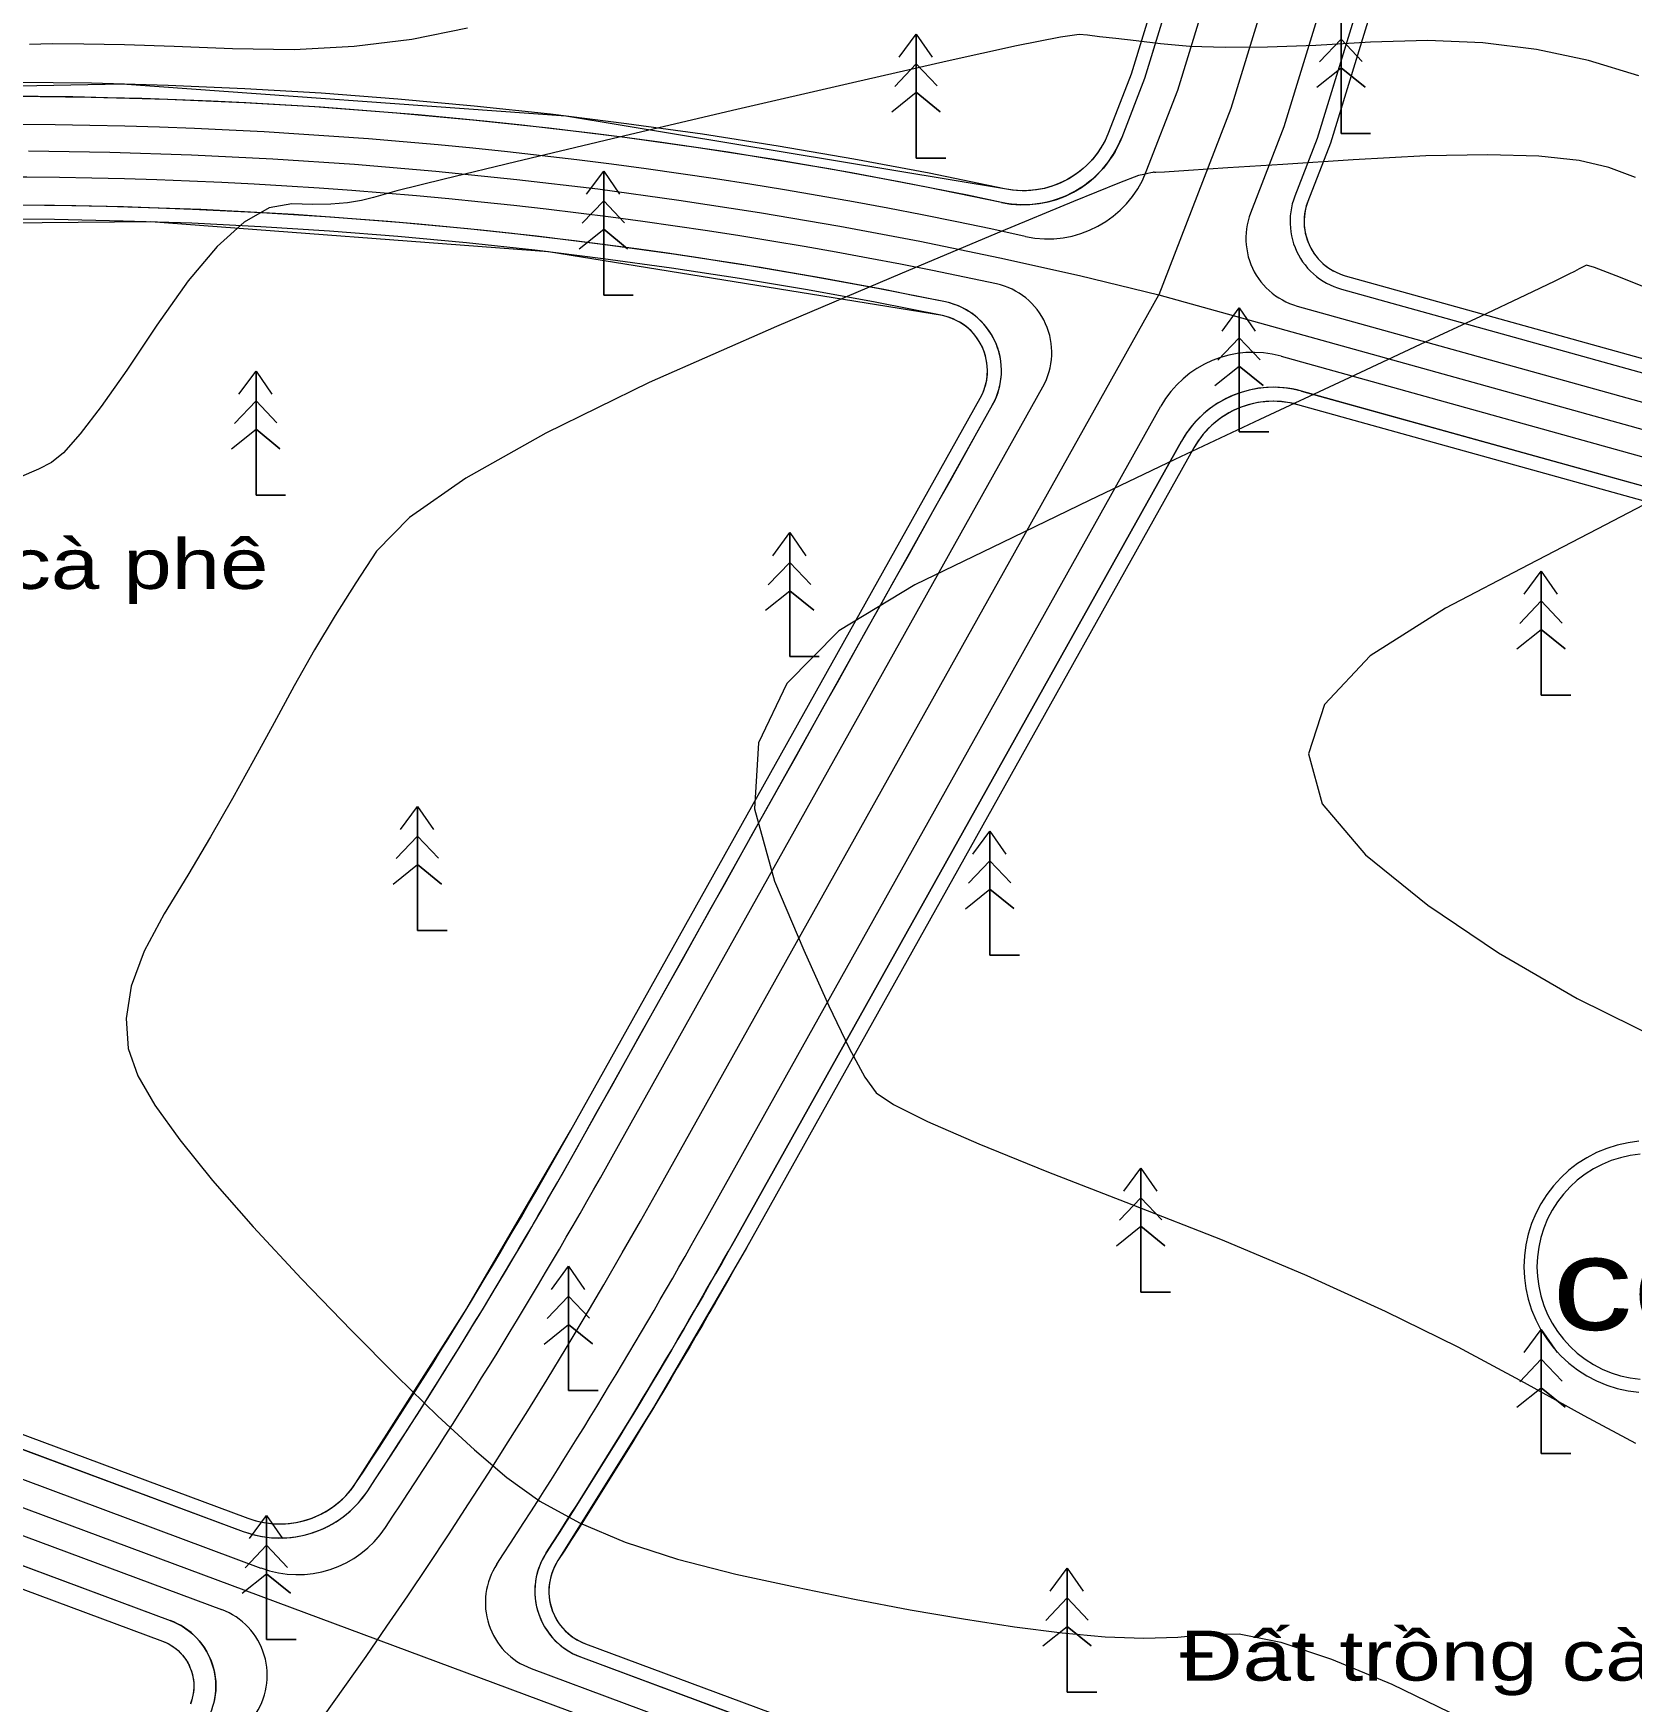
# Model space of a CAD drawing. Header units: metres. Extents: x 532950 to 537618, y 1849954 to 1853119.
# Drawn here: x 535211.3 to 535438.9, y 1851212.1 to 1851449.7 of the extents above; entities that cross this region are included whole.
import ezdxf

# ---------------------------------------------------------------- set-up
doc = ezdxf.new("R2010")
doc.units = ezdxf.units.M
doc.header["$LTSCALE"] = 3.1
for name, color, linetype, lineweight in [('11', 7, 'Continuous', 13), ('12', 7, 'Continuous', 13), ('4', 7, 'Continuous', 13), ('48', 7, 'Continuous', 13), ('52', 7, 'Continuous', 13), ('53', 7, 'Continuous', 13), ('55', 7, 'Continuous', 13), ('58', 7, 'Continuous', 13), ('9', 7, 'Continuous', 13)]:
    doc.layers.add(name, color=color, linetype=linetype, lineweight=lineweight)

msp = doc.modelspace()

# ---------------------------------------------------------------- linework, layer by layer
at = {"layer": '11'}
msp.add_line((535013.7, 1851312.71), (535471.72, 1851142.28), dxfattribs=at)
for points in [[(535443.67, 1851640.56), (535381.81, 1851438.99), (535371.55, 1851412.45)], [(535210.61, 1851432.95), (535222.22, 1851432.77), (535233.83, 1851432.4), (535245.43, 1851431.82), (535257.02, 1851431.05), (535268.6, 1851430.07), (535280.16, 1851428.9), (535291.69, 1851427.53), (535303.2, 1851425.96), (535314.69, 1851424.2), (535326.14, 1851422.24), (535337.55, 1851420.08), (535348.93, 1851417.73), (535360.26, 1851415.19), (535371.55, 1851412.45), (535648.5, 1851335.4)], [(535252.64, 1851209.95), (535255.68, 1851214.22), (535258.68, 1851218.51), (535261.66, 1851222.82), (535264.61, 1851227.15), (535267.53, 1851231.5), (535270.43, 1851235.86), (535273.29, 1851240.25), (535276.13, 1851244.65), (535278.94, 1851249.08), (535281.71, 1851253.52), (535284.46, 1851257.98), (535287.18, 1851262.45), (535289.87, 1851266.95), (535292.53, 1851271.46), (535295.17, 1851275.99), (535297.77, 1851280.54), (535300.34, 1851285.1), (535371.55, 1851412.45)]]:
    msp.add_lwpolyline(points, dxfattribs=at)
at = {"layer": '12'}
for points in [[(535439.42, 1851525.01), (535429.18, 1851534.3), (535426.59, 1851533.77), (535396, 1851434.08), (535392.78, 1851425.77), (535392.56, 1851425.11), (535392.39, 1851424.43), (535392.29, 1851423.73), (535392.25, 1851423.03), (535392.27, 1851422.33), (535392.35, 1851421.63), (535392.49, 1851420.94), (535392.69, 1851420.27), (535392.95, 1851419.62), (535393.26, 1851418.99), (535393.63, 1851418.39), (535394.05, 1851417.83)], [(535439.42, 1851525.01), (535429.18, 1851534.3), (535426.59, 1851533.77), (535396, 1851434.08), (535392.78, 1851425.77), (535392.63, 1851425.34), (535392.5, 1851424.9), (535392.4, 1851424.45), (535392.32, 1851424), (535392.27, 1851423.54), (535392.25, 1851423.08), (535392.25, 1851422.62), (535392.28, 1851422.16), (535392.33, 1851421.7)], [(535391.31, 1851521.06), (535367.63, 1851443.9), (535364.42, 1851435.59), (535363.95, 1851434.54), (535363.4, 1851433.53), (535362.77, 1851432.58), (535362.05, 1851431.69), (535361.25, 1851430.86), (535360.39, 1851430.11), (535359.46, 1851429.43), (535358.47, 1851428.84), (535357.44, 1851428.34), (535356.37, 1851427.94), (535355.27, 1851427.62), (535354.14, 1851427.41), (535353, 1851427.3), (535351.85, 1851427.29), (535350.71, 1851427.38), (535349.58, 1851427.57), (535287.11, 1851437.92)], [(535391.31, 1851521.06), (535367.63, 1851443.9), (535364.42, 1851435.59), (535364.17, 1851435.01), (535363.9, 1851434.43), (535363.6, 1851433.88), (535363.28, 1851433.33), (535362.93, 1851432.81), (535362.55, 1851432.3), (535362.15, 1851431.81), (535361.73, 1851431.34), (535361.28, 1851430.89), (535360.81, 1851430.46), (535360.32, 1851430.06), (535359.82, 1851429.68), (535359.29, 1851429.33)], [(535287.11, 1851437.92), (535223.95, 1851442.48), (535160.64, 1851441.22), (535097.71, 1851434.14), (535035.71, 1851421.31), (535024.39, 1851418.94), (535012.91, 1851417.57), (535001.36, 1851417.21), (534989.81, 1851417.86), (534978.37, 1851419.52), (534967.12, 1851422.17), (534956.14, 1851425.8), (534945.52, 1851430.37), (534944.9, 1851430.71), (534944.32, 1851431.09), (534943.77, 1851431.53), (534943.26, 1851432.01), (534942.79, 1851432.54), (534942.37, 1851433.1), (534942.01, 1851433.7), (534941.69, 1851434.33), (534941.44, 1851434.98), (534941.24, 1851435.65)], [(535359.29, 1851429.33), (535358.75, 1851429), (535358.19, 1851428.7), (535357.62, 1851428.42), (535357.04, 1851428.18), (535356.45, 1851427.96), (535355.84, 1851427.77), (535355.23, 1851427.62), (535354.61, 1851427.49), (535353.98, 1851427.39), (535353.35, 1851427.32), (535352.72, 1851427.29), (535352.09, 1851427.28), (535351.46, 1851427.31), (535350.83, 1851427.36), (535350.2, 1851427.45), (535349.58, 1851427.57), (535338.88, 1851429.76), (535328.15, 1851431.79), (535317.38, 1851433.64), (535306.59, 1851435.32), (535295.78, 1851436.83), (535284.94, 1851438.17), (535274.08, 1851439.34), (535263.2, 1851440.34), (535252.31, 1851441.16), (535241.41, 1851441.81), (535230.5, 1851442.28), (535219.58, 1851442.58), (535208.66, 1851442.71)], [(535392.33, 1851421.7), (535392.42, 1851421.25), (535392.52, 1851420.8), (535392.66, 1851420.36), (535392.81, 1851419.93), (535393, 1851419.51), (535393.2, 1851419.1), (535393.43, 1851418.7), (535393.68, 1851418.31), (535393.96, 1851417.94), (535394.25, 1851417.59), (535394.57, 1851417.25), (535394.9, 1851416.94), (535395.25, 1851416.64), (535395.62, 1851416.36), (535396, 1851416.11), (535396.4, 1851415.87), (535396.81, 1851415.66), (535397.23, 1851415.48), (535397.66, 1851415.32), (535398.1, 1851415.18)], [(535394.05, 1851417.83), (535394.52, 1851417.31), (535395.03, 1851416.82), (535395.58, 1851416.39), (535396.17, 1851416.01), (535396.79, 1851415.68), (535397.43, 1851415.4), (535398.1, 1851415.18)], [(535398.1, 1851415.18), (535635.57, 1851349.12)], [(535398.1, 1851415.18), (535635.57, 1851349.12)]]:
    msp.add_lwpolyline(points, dxfattribs=at)
at = {"layer": '4'}
for points in [[(535023.37, 1851297.5), (535229.69, 1851220.72), (535230.25, 1851220.48), (535230.78, 1851220.2), (535231.29, 1851219.87), (535231.76, 1851219.5), (535232.2, 1851219.09), (535232.61, 1851218.64), (535232.97, 1851218.15), (535233.29, 1851217.64), (535233.56, 1851217.1), (535233.78, 1851216.54), (535233.95, 1851215.96), (535234.07, 1851215.37), (535234.14, 1851214.77), (535234.16, 1851214.16), (535234.12, 1851213.56), (535234.03, 1851212.96), (535233.89, 1851212.38), (535233.69, 1851211.8)], [(535023.37, 1851297.5), (535229.69, 1851220.72), (535230.1, 1851220.55), (535230.49, 1851220.36), (535230.87, 1851220.15), (535231.24, 1851219.91), (535231.59, 1851219.65), (535231.92, 1851219.36), (535232.23, 1851219.06), (535232.53, 1851218.73), (535232.8, 1851218.39), (535233.05, 1851218.03), (535233.28, 1851217.66), (535233.48, 1851217.27), (535233.66, 1851216.87), (535233.81, 1851216.46), (535233.93, 1851216.04), (535234.03, 1851215.61), (535234.1, 1851215.18), (535234.14, 1851214.75), (535234.16, 1851214.31), (535234.15, 1851213.87), (535234.11, 1851213.44), (535234.04, 1851213), (535233.94, 1851212.58), (535233.82, 1851212.16), (535233.67, 1851211.75)]]:
    msp.add_lwpolyline(points, dxfattribs=at)
at = {"layer": '48'}
for points in [[(535033.93, 1851315.59), (535241.87, 1851238.21), (535242.98, 1851237.85), (535244.11, 1851237.6), (535245.27, 1851237.44), (535246.43, 1851237.39), (535247.59, 1851237.45), (535248.75, 1851237.61), (535249.88, 1851237.87), (535250.99, 1851238.23), (535252.06, 1851238.69), (535253.08, 1851239.24), (535254.05, 1851239.88), (535254.96, 1851240.61), (535255.8, 1851241.41), (535256.57, 1851242.29), (535257.25, 1851243.23), (535273.02, 1851268.09), (535287.85, 1851293.5), (535346.14, 1851397.75), (535346.45, 1851398.36), (535346.7, 1851398.99), (535346.9, 1851399.64), (535347.05, 1851400.31), (535347.13, 1851400.99), (535347.16, 1851401.67), (535347.13, 1851402.35), (535347.04, 1851403.03), (535346.89, 1851403.7), (535346.69, 1851404.35), (535346.44, 1851404.98), (535346.13, 1851405.59), (535345.76, 1851406.17), (535345.36, 1851406.71), (535344.9, 1851407.22), (535344.41, 1851407.69), (535343.87, 1851408.12), (535343.3, 1851408.5), (535342.71, 1851408.82), (535342.08, 1851409.1), (535341.44, 1851409.32), (535340.77, 1851409.49), (535284.68, 1851418.57), (535228.02, 1851422.86), (535171.2, 1851422.31)], [(535033.93, 1851315.59), (535241.87, 1851238.21), (535242.44, 1851238.01), (535243.02, 1851237.84), (535243.6, 1851237.7), (535244.19, 1851237.58), (535244.79, 1851237.49), (535245.39, 1851237.43), (535245.99, 1851237.4), (535246.59, 1851237.4), (535247.19, 1851237.42), (535247.79, 1851237.47), (535248.39, 1851237.55), (535248.98, 1851237.65), (535249.57, 1851237.79), (535250.15, 1851237.95), (535250.72, 1851238.13), (535251.29, 1851238.35), (535251.84, 1851238.58), (535252.38, 1851238.85), (535252.91, 1851239.14), (535253.42, 1851239.45), (535253.92, 1851239.79), (535254.4, 1851240.15), (535254.87, 1851240.53), (535255.32, 1851240.93), (535255.75, 1851241.35), (535256.15, 1851241.8), (535256.54, 1851242.26), (535256.91, 1851242.74), (535257.25, 1851243.23), (535258.37, 1851244.93), (535259.48, 1851246.62), (535260.59, 1851248.32), (535261.69, 1851250.03), (535262.79, 1851251.73), (535263.89, 1851253.44), (535264.98, 1851255.16), (535266.06, 1851256.87), (535267.14, 1851258.59), (535268.22, 1851260.31), (535269.29, 1851262.03), (535270.36, 1851263.76), (535271.43, 1851265.49), (535272.49, 1851267.22), (535273.54, 1851268.95), (535274.59, 1851270.69), (535275.64, 1851272.43), (535276.68, 1851274.17), (535277.72, 1851275.92), (535278.75, 1851277.66), (535279.78, 1851279.41), (535280.81, 1851281.16), (535281.83, 1851282.92), (535282.84, 1851284.68), (535283.85, 1851286.44), (535284.86, 1851288.2), (535285.86, 1851289.97), (535286.86, 1851291.73), (535287.85, 1851293.5), (535346.14, 1851397.75), (535346.38, 1851398.21), (535346.59, 1851398.68), (535346.76, 1851399.17), (535346.91, 1851399.67), (535347.02, 1851400.17), (535347.1, 1851400.68), (535347.15, 1851401.2), (535347.16, 1851401.72), (535347.14, 1851402.23), (535347.08, 1851402.75), (535347, 1851403.26), (535346.88, 1851403.76), (535346.72, 1851404.26), (535346.54, 1851404.74), (535346.32, 1851405.21), (535346.08, 1851405.67), (535345.8, 1851406.11), (535345.5, 1851406.53), (535345.17, 1851406.93), (535344.82, 1851407.31), (535344.44, 1851407.66), (535344.04, 1851407.99), (535343.62, 1851408.29), (535343.18, 1851408.57), (535342.73, 1851408.81), (535342.26, 1851409.03), (535341.77, 1851409.21), (535341.28, 1851409.37), (535340.77, 1851409.49), (535331.16, 1851411.39), (535321.52, 1851413.16), (535311.86, 1851414.78), (535302.17, 1851416.26), (535292.46, 1851417.6), (535282.73, 1851418.8), (535272.99, 1851419.85), (535263.23, 1851420.76), (535253.46, 1851421.53), (535243.68, 1851422.16), (535233.89, 1851422.64)], [(535233.89, 1851422.64), (535224.1, 1851422.97), (535214.3, 1851423.17), (535204.5, 1851423.22)], [(535621.48, 1851332.8), (535391.37, 1851396.81), (535390.24, 1851397.07), (535389.1, 1851397.23), (535387.95, 1851397.29), (535386.79, 1851397.24), (535385.65, 1851397.1), (535384.52, 1851396.85), (535383.42, 1851396.5), (535382.36, 1851396.06), (535381.33, 1851395.52), (535380.36, 1851394.89), (535379.45, 1851394.19), (535378.61, 1851393.4), (535377.84, 1851392.54), (535377.14, 1851391.62), (535376.54, 1851390.64), (535312.83, 1851276.7), (535299.77, 1851254.22), (535286, 1851232.17), (535285.65, 1851231.59), (535285.36, 1851230.97), (535285.12, 1851230.34), (535284.93, 1851229.68), (535284.8, 1851229.01), (535284.73, 1851228.33), (535284.71, 1851227.65), (535284.76, 1851226.97), (535284.86, 1851226.3), (535285.02, 1851225.64), (535285.23, 1851224.99), (535285.5, 1851224.36), (535285.82, 1851223.76), (535286.19, 1851223.19), (535286.61, 1851222.65), (535287.07, 1851222.15), (535287.58, 1851221.69), (535288.12, 1851221.28), (535288.69, 1851220.91), (535289.29, 1851220.59), (535289.92, 1851220.33), (535460.44, 1851156.87)], [(535385.45, 1851397.06), (535384.87, 1851396.94), (535384.29, 1851396.78), (535383.72, 1851396.61), (535383.16, 1851396.4), (535382.61, 1851396.17), (535382.07, 1851395.92), (535381.54, 1851395.64), (535381.03, 1851395.33), (535380.53, 1851395.01), (535380.04, 1851394.66), (535379.57, 1851394.29), (535379.12, 1851393.9), (535378.69, 1851393.48), (535378.28, 1851393.05), (535377.89, 1851392.6), (535377.52, 1851392.13), (535377.17, 1851391.65), (535376.84, 1851391.15), (535376.54, 1851390.64), (535312.83, 1851276.7), (535311.95, 1851275.14), (535311.07, 1851273.58), (535310.19, 1851272.02), (535309.3, 1851270.46), (535308.41, 1851268.9), (535307.51, 1851267.35), (535306.62, 1851265.8), (535305.71, 1851264.25), (535304.81, 1851262.7), (535303.9, 1851261.15), (535302.99, 1851259.61), (535302.08, 1851258.07), (535301.16, 1851256.53), (535300.24, 1851254.99), (535299.31, 1851253.45), (535298.38, 1851251.92), (535297.45, 1851250.39), (535296.51, 1851248.86), (535295.57, 1851247.33), (535294.63, 1851245.81), (535293.69, 1851244.28), (535292.74, 1851242.76), (535291.78, 1851241.24), (535290.83, 1851239.73), (535289.87, 1851238.21), (535288.91, 1851236.7), (535287.94, 1851235.19), (535286.97, 1851233.68), (535286, 1851232.17), (535285.74, 1851231.75), (535285.51, 1851231.32), (535285.31, 1851230.86), (535285.14, 1851230.4), (535284.99, 1851229.93), (535284.88, 1851229.45), (535284.79, 1851228.96), (535284.74, 1851228.47), (535284.71, 1851227.98), (535284.72, 1851227.49), (535284.76, 1851227), (535284.82, 1851226.51), (535284.92, 1851226.02), (535285.04, 1851225.55), (535285.2, 1851225.08), (535285.38, 1851224.62), (535285.6, 1851224.17), (535285.83, 1851223.74), (535286.1, 1851223.33), (535286.39, 1851222.93), (535286.7, 1851222.55), (535287.04, 1851222.18), (535287.4, 1851221.85), (535287.78, 1851221.53), (535288.18, 1851221.24), (535288.59, 1851220.97), (535289.02, 1851220.73), (535289.47, 1851220.51), (535289.92, 1851220.33)], [(535621.48, 1851332.8), (535391.37, 1851396.81), (535390.79, 1851396.96), (535390.2, 1851397.08), (535389.61, 1851397.17), (535389.02, 1851397.24), (535388.42, 1851397.28), (535387.83, 1851397.29), (535387.23, 1851397.27), (535386.64, 1851397.23), (535386.04, 1851397.16), (535385.45, 1851397.06)], [(535289.92, 1851220.33), (535460.44, 1851156.87)]]:
    msp.add_lwpolyline(points, dxfattribs=at)
at = {"layer": '52'}
for p, q in [((535388.96, 1851403.71), (535630.02, 1851336.65)), ((535293.96, 1851290.09), (535355.06, 1851399.35)), ((535306.72, 1851280.12), (535371.84, 1851396.58)), ((535027.7, 1851311.51), (535243.71, 1851231.12)), ((535022.91, 1851305.29), (535238.11, 1851225.2)), ((535282.18, 1851216.81), (535460.93, 1851150.29))]:
    msp.add_line(p, q, dxfattribs=at)
for points in [[(535369.77, 1851430.02), (535374.25, 1851441.61), (535411.27, 1851562.27)], [(535427.46, 1851560.47), (535389.38, 1851436.37), (535384.63, 1851424.09), (535384.44, 1851423.55), (535384.28, 1851423), (535384.15, 1851422.44), (535384.05, 1851421.87), (535383.99, 1851421.3), (535383.96, 1851420.72), (535383.96, 1851420.15), (535384, 1851419.58), (535384.07, 1851419), (535384.17, 1851418.44), (535384.3, 1851417.88), (535384.47, 1851417.33), (535384.67, 1851416.79), (535384.89, 1851416.26), (535385.15, 1851415.75), (535385.44, 1851415.25), (535385.75, 1851414.77), (535386.1, 1851414.3), (535386.47, 1851413.86), (535386.86, 1851413.44), (535387.28, 1851413.05), (535387.71, 1851412.67), (535388.17, 1851412.33), (535388.65, 1851412.01), (535389.15, 1851411.72), (535389.66, 1851411.46), (535390.19, 1851411.22), (535390.73, 1851411.02), (535391.28, 1851410.85), (535635.86, 1851342.81)]]:
    msp.add_lwpolyline(points, dxfattribs=at)
for centre, radius, start, end in [((535205.99, 1850754.88), 681.84, 77.58775, 104.33366), ((535205.99, 1850754.88), 674.34, 77.80504, 103.01949), ((535355.78, 1851435.43), 15, 257.5878, 338.8601), ((535346.33, 1851404.23), 10, 330.7866, 77.805), ((535384.94, 1851389.26), 15, 74.4541, 150.7866), ((534591.35, 1851682.98), 805, 326.34597, 330.78661), ((534612.83, 1851668.13), 795, 326.70119, 330.7866), ((535248.95, 1851245.18), 15, 249.5885, 326.346), ((535285.67, 1851226.18), 10, 146.7012, 249.5885), ((535234.62, 1851215.83), 10, 324.0127, 69.5885)]:
    msp.add_arc(centre, radius, start, end, dxfattribs=at)
at = {"layer": '53'}
for p, q in [((535391.9, 1851398.74), (535622.02, 1851334.73)), ((535289.6, 1851292.53), (535347.89, 1851396.77)), ((535311.08, 1851277.68), (535374.79, 1851391.61)), ((535033.23, 1851313.72), (535241.17, 1851236.34)), ((535024.47, 1851300.44), (535230.79, 1851223.66)), ((535289.22, 1851218.45), (535459.75, 1851155))]:
    msp.add_line(p, q, dxfattribs=at)
for points in [[(535405.21, 1851559.55), (535369.52, 1851443.25), (535366.28, 1851434.87)], [(535431.55, 1851556.76), (535394.1, 1851434.73), (535390.92, 1851426.5), (535390.73, 1851425.95), (535390.57, 1851425.4), (535390.44, 1851424.84), (535390.34, 1851424.27), (535390.28, 1851423.7), (535390.25, 1851423.13), (535390.25, 1851422.55), (535390.29, 1851421.98), (535390.36, 1851421.41), (535390.46, 1851420.84), (535390.59, 1851420.28), (535390.76, 1851419.73), (535390.96, 1851419.19), (535391.18, 1851418.66), (535391.44, 1851418.15), (535391.73, 1851417.65), (535392.04, 1851417.17), (535392.39, 1851416.71), (535392.75, 1851416.26), (535393.15, 1851415.84), (535393.57, 1851415.45), (535394, 1851415.08), (535394.46, 1851414.73), (535394.94, 1851414.41), (535395.44, 1851414.12), (535395.95, 1851413.86), (535396.48, 1851413.63), (535397.02, 1851413.43), (535397.57, 1851413.26), (535635.03, 1851347.2)], [(535348.81, 1851404.29), (535348.61, 1851404.91), (535348.38, 1851405.51), (535348.11, 1851406.1), (535347.81, 1851406.67), (535347.47, 1851407.22), (535347.09, 1851407.75), (535346.68, 1851408.25), (535346.23, 1851408.72), (535345.76, 1851409.16), (535345.26, 1851409.57), (535344.74, 1851409.95), (535344.19, 1851410.3), (535343.62, 1851410.6), (535343.03, 1851410.87), (535342.42, 1851411.1), (535341.81, 1851411.3), (535341.18, 1851411.45), (535331.53, 1851413.36), (535321.87, 1851415.13), (535312.17, 1851416.76), (535302.46, 1851418.24), (535292.72, 1851419.59), (535282.96, 1851420.79), (535273.19, 1851421.84), (535263.4, 1851422.76), (535253.6, 1851423.53), (535243.8, 1851424.15), (535233.98, 1851424.63), (535224.15, 1851424.97), (535214.33, 1851425.17), (535204.5, 1851425.22)], [(535033.23, 1851313.72), (535241.17, 1851236.34), (535241.83, 1851236.11), (535242.5, 1851235.91), (535243.17, 1851235.75), (535243.85, 1851235.61), (535244.54, 1851235.51), (535245.23, 1851235.44), (535245.92, 1851235.4), (535246.62, 1851235.4), (535247.31, 1851235.42), (535248.01, 1851235.48), (535248.69, 1851235.57), (535249.38, 1851235.69), (535250.06, 1851235.85), (535250.73, 1851236.03), (535251.39, 1851236.25), (535252.04, 1851236.49), (535252.67, 1851236.77), (535253.3, 1851237.07), (535253.91, 1851237.41), (535254.5, 1851237.77), (535255.08, 1851238.16), (535255.63, 1851238.57), (535256.17, 1851239.01), (535256.69, 1851239.48), (535257.18, 1851239.96), (535257.65, 1851240.47), (535258.1, 1851241.01), (535258.52, 1851241.56), (535258.92, 1851242.13), (535260.04, 1851243.83), (535261.15, 1851245.53), (535262.27, 1851247.24), (535263.37, 1851248.94), (535264.47, 1851250.65), (535265.57, 1851252.37), (535266.66, 1851254.08), (535267.75, 1851255.8), (535268.84, 1851257.53), (535269.92, 1851259.25), (535270.99, 1851260.98), (535272.06, 1851262.71), (535273.13, 1851264.44), (535274.19, 1851266.18), (535275.25, 1851267.91), (535276.31, 1851269.66), (535277.35, 1851271.4), (535278.4, 1851273.15), (535279.44, 1851274.9), (535280.48, 1851276.65), (535281.51, 1851278.4), (535282.53, 1851280.16), (535283.56, 1851281.92), (535284.57, 1851283.68), (535285.59, 1851285.44), (535286.6, 1851287.21), (535287.6, 1851288.98), (535288.6, 1851290.75), (535289.6, 1851292.53), (535291.61, 1851296.12), (535293.62, 1851299.72), (535295.63, 1851303.31), (535297.64, 1851306.91), (535299.65, 1851310.51), (535301.66, 1851314.1), (535303.67, 1851317.7), (535305.68, 1851321.29), (535307.69, 1851324.89), (535309.71, 1851328.49), (535311.72, 1851332.08), (535313.73, 1851335.68), (535315.74, 1851339.28), (535317.75, 1851342.87), (535319.76, 1851346.47), (535321.77, 1851350.07), (535323.78, 1851353.66), (535325.8, 1851357.26), (535327.81, 1851360.86), (535329.82, 1851364.45), (535331.83, 1851368.05), (535333.84, 1851371.65), (535335.85, 1851375.24), (535337.86, 1851378.84), (535339.87, 1851382.44), (535341.88, 1851386.03), (535343.89, 1851389.63), (535345.91, 1851393.23), (535347.89, 1851396.77), (535348.19, 1851397.35), (535348.45, 1851397.94), (535348.67, 1851398.55), (535348.85, 1851399.17), (535348.99, 1851399.8), (535349.09, 1851400.44), (535349.14, 1851401.09), (535349.16, 1851401.73), (535349.13, 1851402.38), (535349.07, 1851403.02), (535348.96, 1851403.66), (535348.81, 1851404.29)], [(535622.02, 1851334.73), (535391.9, 1851398.74), (535391.24, 1851398.91), (535390.56, 1851399.05), (535389.88, 1851399.16), (535389.2, 1851399.23), (535388.51, 1851399.28), (535387.82, 1851399.29), (535387.13, 1851399.27), (535386.44, 1851399.22), (535385.76, 1851399.14), (535385.08, 1851399.03), (535384.41, 1851398.88), (535383.74, 1851398.71), (535383.08, 1851398.5), (535382.43, 1851398.27), (535381.8, 1851398), (535381.17, 1851397.71), (535380.57, 1851397.38), (535379.97, 1851397.03), (535379.4, 1851396.66), (535378.84, 1851396.25), (535378.3, 1851395.83), (535377.78, 1851395.37), (535377.28, 1851394.9), (535376.8, 1851394.4), (535376.35, 1851393.88), (535375.92, 1851393.34), (535375.52, 1851392.78), (535375.14, 1851392.2), (535374.79, 1851391.61), (535311.08, 1851277.68), (535310.21, 1851276.12), (535309.33, 1851274.56), (535308.45, 1851273), (535307.56, 1851271.45), (535306.67, 1851269.9), (535305.78, 1851268.35), (535304.89, 1851266.8), (535303.99, 1851265.25), (535303.08, 1851263.71), (535302.18, 1851262.17), (535301.27, 1851260.63), (535300.36, 1851259.09), (535299.44, 1851257.55), (535298.52, 1851256.02), (535297.6, 1851254.49), (535296.67, 1851252.96), (535295.74, 1851251.43), (535294.81, 1851249.9), (535293.87, 1851248.38), (535292.93, 1851246.86), (535291.99, 1851245.34), (535291.04, 1851243.82), (535290.09, 1851242.31), (535289.14, 1851240.79), (535288.18, 1851239.28), (535287.22, 1851237.78), (535286.26, 1851236.27), (535285.29, 1851234.76), (535284.32, 1851233.26), (535284, 1851232.73), (535283.71, 1851232.19), (535283.46, 1851231.62), (535283.25, 1851231.05), (535283.06, 1851230.46), (535282.92, 1851229.86), (535282.81, 1851229.25), (535282.75, 1851228.64), (535282.71, 1851228.02), (535282.72, 1851227.4), (535282.77, 1851226.79), (535282.85, 1851226.18), (535282.97, 1851225.57), (535283.13, 1851224.98), (535283.32, 1851224.39), (535283.55, 1851223.82), (535283.82, 1851223.26), (535284.11, 1851222.72), (535284.45, 1851222.2), (535284.81, 1851221.7), (535285.2, 1851221.23), (535285.62, 1851220.77), (535286.07, 1851220.35)], [(535286.07, 1851220.35), (535286.54, 1851219.96), (535287.04, 1851219.59), (535287.56, 1851219.26), (535288.1, 1851218.95), (535288.65, 1851218.69), (535289.22, 1851218.45)], [(535289.22, 1851218.45), (535459.75, 1851155)]]:
    msp.add_lwpolyline(points, dxfattribs=at)
for centre, radius, start, end in [((535205.99, 1850754.88), 685.84, 77.95129, 104.33367), ((535352.29, 1851440.28), 15, 257.9513, 338.8601), ((535205.99, 1850754.88), 670.34, 78.36583, 102.7302), ((535339.16, 1851401.65), 10, 330.7866, 78.3658), ((535387.88, 1851384.29), 15, 74.4541, 150.7866), ((534591.35, 1851682.98), 800, 326.55993, 330.78661), ((534612.83, 1851668.13), 800, 327.07209, 330.7866), ((535246.4, 1851250.39), 15, 249.5885, 326.5599), ((535292.71, 1851227.83), 10, 147.0721, 249.5885), ((535227.3, 1851214.29), 10, 323.61, 69.5885)]:
    msp.add_arc(centre, radius, start, end, dxfattribs=at)
at = {"layer": '55'}
for p, q in [((535397.52, 1851453.09), (535397.52, 1851435.42)), ((535337.02, 1851449.59), (535337.02, 1851431.92)), ((535394.46, 1851445.65), (535397.52, 1851448.85)), ((535400.5, 1851445.71), (535397.52, 1851448.85)), ((535333.96, 1851442.15), (535337.02, 1851445.35)), ((535340, 1851442.21), (535337.02, 1851445.35)), ((535394.04, 1851442.02), (535397.52, 1851444.8)), ((535400.93, 1851442.03), (535397.52, 1851444.8)), ((535333.54, 1851438.52), (535337.02, 1851441.3)), ((535340.43, 1851438.53), (535337.02, 1851441.3)), ((535397.52, 1851435.42), (535401.72, 1851435.42)), ((535337.02, 1851431.92), (535341.22, 1851431.92)), ((535292.52, 1851430.09), (535292.52, 1851412.42)), ((535289.46, 1851422.65), (535292.52, 1851425.85)), ((535295.5, 1851422.71), (535292.52, 1851425.85)), ((535289.04, 1851419.02), (535292.52, 1851421.8)), ((535295.93, 1851419.03), (535292.52, 1851421.8)), ((535292.52, 1851412.42), (535296.72, 1851412.42)), ((535383.02, 1851410.59), (535383.02, 1851392.92)), ((535379.96, 1851403.15), (535383.02, 1851406.35)), ((535386, 1851403.21), (535383.02, 1851406.35)), ((535243.02, 1851401.59), (535243.02, 1851383.92)), ((535379.54, 1851399.52), (535383.02, 1851402.3)), ((535386.43, 1851399.53), (535383.02, 1851402.3)), ((535239.96, 1851394.15), (535243.02, 1851397.35)), ((535246, 1851394.21), (535243.02, 1851397.35)), ((535239.54, 1851390.52), (535243.02, 1851393.3)), ((535246.43, 1851390.53), (535243.02, 1851393.3)), ((535383.02, 1851392.92), (535387.22, 1851392.92)), ((535243.02, 1851383.92), (535247.22, 1851383.92)), ((535319.02, 1851378.59), (535319.02, 1851360.92)), ((535315.96, 1851371.15), (535319.02, 1851374.35)), ((535322, 1851371.21), (535319.02, 1851374.35)), ((535426.02, 1851373.09), (535426.02, 1851355.42)), ((535315.54, 1851367.52), (535319.02, 1851370.3)), ((535322.43, 1851367.53), (535319.02, 1851370.3)), ((535422.96, 1851365.65), (535426.02, 1851368.85)), ((535429, 1851365.71), (535426.02, 1851368.85)), ((535422.54, 1851362.02), (535426.02, 1851364.8)), ((535429.43, 1851362.03), (535426.02, 1851364.8)), ((535319.02, 1851360.92), (535323.22, 1851360.92)), ((535426.02, 1851355.42), (535430.22, 1851355.42)), ((535266.02, 1851339.59), (535266.02, 1851321.92)), ((535262.96, 1851332.15), (535266.02, 1851335.35)), ((535269, 1851332.21), (535266.02, 1851335.35)), ((535347.52, 1851336.09), (535347.52, 1851318.42)), ((535344.46, 1851328.65), (535347.52, 1851331.85)), ((535350.5, 1851328.71), (535347.52, 1851331.85)), ((535262.54, 1851328.52), (535266.02, 1851331.3)), ((535269.43, 1851328.53), (535266.02, 1851331.3)), ((535344.04, 1851325.02), (535347.52, 1851327.8)), ((535350.93, 1851325.03), (535347.52, 1851327.8)), ((535266.02, 1851321.92), (535270.22, 1851321.92)), ((535347.52, 1851318.42), (535351.72, 1851318.42)), ((535369.02, 1851288.09), (535369.02, 1851270.42)), ((535365.96, 1851280.65), (535369.02, 1851283.85)), ((535372, 1851280.71), (535369.02, 1851283.85)), ((535365.54, 1851277.02), (535369.02, 1851279.8)), ((535372.43, 1851277.03), (535369.02, 1851279.8)), ((535287.52, 1851274.09), (535287.52, 1851256.42)), ((535284.46, 1851266.65), (535287.52, 1851269.85)), ((535290.5, 1851266.71), (535287.52, 1851269.85)), ((535369.02, 1851270.42), (535373.22, 1851270.42)), ((535284.04, 1851263.02), (535287.52, 1851265.8)), ((535290.93, 1851263.03), (535287.52, 1851265.8)), ((535426.02, 1851265.09), (535426.02, 1851247.42)), ((535422.96, 1851257.65), (535426.02, 1851260.85)), ((535429, 1851257.71), (535426.02, 1851260.85)), ((535287.52, 1851256.42), (535291.72, 1851256.42)), ((535422.54, 1851254.02), (535426.02, 1851256.8)), ((535429.43, 1851254.03), (535426.02, 1851256.8)), ((535426.02, 1851247.42), (535430.22, 1851247.42)), ((535244.52, 1851238.59), (535244.52, 1851220.92)), ((535241.46, 1851231.15), (535244.52, 1851234.35)), ((535247.5, 1851231.21), (535244.52, 1851234.35)), ((535241.04, 1851227.52), (535244.52, 1851230.3)), ((535247.93, 1851227.53), (535244.52, 1851230.3)), ((535358.52, 1851231.09), (535358.52, 1851213.42)), ((535355.46, 1851223.65), (535358.52, 1851226.85)), ((535361.5, 1851223.71), (535358.52, 1851226.85)), ((535355.04, 1851220.02), (535358.52, 1851222.8)), ((535361.93, 1851220.03), (535358.52, 1851222.8)), ((535244.52, 1851220.92), (535248.72, 1851220.92)), ((535358.52, 1851213.42), (535362.72, 1851213.42))]:
    msp.add_line(p, q, dxfattribs=at)
for points in [[(535401.72, 1851435.42), (535397.52, 1851435.42), (535397.52, 1851453.09)], [(535273.13, 1851450.45), (535265.19, 1851448.84), (535256.97, 1851447.81), (535248.46, 1851447.35), (535239.65, 1851447.47), (535231.34, 1851447.82), (535224.29, 1851448.06), (535218.51, 1851448.18), (535214, 1851448.19), (535210.75, 1851448.09)], [(535360.23, 1851449.54), (535357.55, 1851449.17), (535351.28, 1851447.9), (535341.41, 1851445.74), (535327.93, 1851442.67), (535310.86, 1851438.69), (535293.71, 1851434.66), (535280.03, 1851431.41), (535269.81, 1851428.94), (535263.05, 1851427.25), (535259.76, 1851426.34), (535258.04, 1851425.89), (535256.02, 1851425.57), (535253.69, 1851425.39), (535251.06, 1851425.33), (535248.12, 1851425.41), (535244.88, 1851424.83), (535241.34, 1851422.81), (535237.49, 1851419.36), (535233.34, 1851414.47), (535228.89, 1851408.14), (535224.61, 1851401.72), (535220.97, 1851396.55), (535217.97, 1851392.64), (535215.61, 1851389.97), (535213.89, 1851388.56), (535212.04, 1851387.64), (535209.28, 1851386.43)], [(535334.59, 1851446.3), (535337.02, 1851449.59), (535339.29, 1851446.3)], [(535334.59, 1851446.3), (535337.02, 1851449.59), (535339.29, 1851446.3)], [(535341.22, 1851431.92), (535337.02, 1851431.92), (535337.02, 1851449.59)], [(535439.9, 1851443.67), (535432.73, 1851445.83), (535425.32, 1851447.38), (535417.68, 1851448.33), (535409.81, 1851448.69), (535401.7, 1851448.44), (535393.93, 1851447.99), (535387.05, 1851447.74), (535381.07, 1851447.69), (535375.97, 1851447.84), (535371.78, 1851448.2), (535368.32, 1851448.61), (535365.43, 1851448.95), (535363.12, 1851449.22), (535361.39, 1851449.42), (535360.23, 1851449.54)], [(535394.46, 1851445.65), (535397.52, 1851448.85), (535400.5, 1851445.71)], [(535333.96, 1851442.15), (535337.02, 1851445.35), (535340, 1851442.21)], [(535394.04, 1851442.02), (535397.52, 1851444.8), (535400.93, 1851442.03)], [(535333.54, 1851438.52), (535337.02, 1851441.3), (535340.43, 1851438.53)], [(535439.45, 1851429.19), (535435.62, 1851430.57), (535431.41, 1851431.57), (535425.67, 1851432.19), (535418.39, 1851432.41), (535409.57, 1851432.25), (535399.22, 1851431.7), (535389.2, 1851431.04), (535381.39, 1851430.52), (535375.77, 1851430.16), (535372.36, 1851429.94), (535371.15, 1851429.88), (535371.05, 1851429.89), (535370.97, 1851429.9), (535370.9, 1851429.91), (535370.85, 1851429.92), (535370.82, 1851429.92), (535370.71, 1851429.9), (535370.44, 1851429.85), (535370.01, 1851429.75), (535369.42, 1851429.61), (535368.67, 1851429.44), (535365.94, 1851428.42), (535359.42, 1851425.77), (535349.11, 1851421.47), (535335.01, 1851415.53), (535317.12, 1851407.95), (535299.01, 1851399.95), (535284.27, 1851392.75), (535272.88, 1851386.35), (535264.86, 1851380.75), (535260.19, 1851375.95), (535257.22, 1851371.45), (535254.27, 1851366.76), (535251.35, 1851361.87), (535248.46, 1851356.78), (535245.59, 1851351.5), (535242.67, 1851346.11), (535239.65, 1851340.7), (535236.53, 1851335.26), (535233.29, 1851329.79), (535229.95, 1851324.3), (535227.08, 1851318.97), (535225.26, 1851314), (535224.51, 1851309.38), (535224.81, 1851305.11), (535226.17, 1851301.2), (535228.62, 1851297.05), (535232.17, 1851292.09), (535236.83, 1851286.32), (535242.6, 1851279.73), (535249.48, 1851272.33), (535256.59, 1851264.95), (535263.07, 1851258.43), (535268.92, 1851252.76), (535274.14, 1851247.95), (535278.72, 1851244), (535283.44, 1851240.63), (535289.06, 1851237.57), (535295.58, 1851234.82), (535303.01, 1851232.38), (535311.34, 1851230.25)], [(535290.09, 1851426.8), (535292.52, 1851430.09), (535294.79, 1851426.8)], [(535290.09, 1851426.8), (535292.52, 1851430.09), (535294.79, 1851426.8)], [(535296.72, 1851412.42), (535292.52, 1851412.42), (535292.52, 1851430.09)], [(535289.46, 1851422.65), (535292.52, 1851425.85), (535295.5, 1851422.71)], [(535289.04, 1851419.02), (535292.52, 1851421.8), (535295.93, 1851419.03)], [(535441.82, 1851413.11), (535436.7, 1851415.14), (535433.59, 1851416.34), (535432.47, 1851416.69), (535432.27, 1851416.59), (535431.91, 1851416.41), (535431.41, 1851416.14), (535430.75, 1851415.8), (535429.94, 1851415.38), (535427.95, 1851414.4), (535423.75, 1851412.41), (535417.35, 1851409.39), (535408.75, 1851405.36), (535397.94, 1851400.31), (535385.96, 1851394.7), (535373.86, 1851388.98), (535361.64, 1851383.14), (535349.29, 1851377.2), (535336.82, 1851371.16), (535325.99, 1851364.59), (535318.58, 1851357.08), (535314.58, 1851348.64), (535314, 1851339.26), (535316.83, 1851328.95), (535321.04, 1851319.12), (535324.59, 1851311.18), (535327.48, 1851305.15), (535329.72, 1851301.02), (535331.3, 1851298.79), (535333.76, 1851297.13), (535338.63, 1851294.71), (535345.92, 1851291.53), (535355.61, 1851287.6), (535367.72, 1851282.91), (535380.6, 1851277.84), (535392.64, 1851272.77), (535403.81, 1851267.7), (535414.13, 1851262.63), (535423.6, 1851257.56), (535432.08, 1851252.86), (535439.43, 1851248.92)], [(535380.59, 1851407.3), (535383.02, 1851410.59), (535385.29, 1851407.3)], [(535380.59, 1851407.3), (535383.02, 1851410.59), (535385.29, 1851407.3)], [(535387.22, 1851392.92), (535383.02, 1851392.92), (535383.02, 1851410.59)], [(535379.96, 1851403.15), (535383.02, 1851406.35), (535386, 1851403.21)], [(535240.59, 1851398.3), (535243.02, 1851401.59), (535245.29, 1851398.3)], [(535240.59, 1851398.3), (535243.02, 1851401.59), (535245.29, 1851398.3)], [(535247.22, 1851383.92), (535243.02, 1851383.92), (535243.02, 1851401.59)], [(535379.54, 1851399.52), (535383.02, 1851402.3), (535386.43, 1851399.53)], [(535239.96, 1851394.15), (535243.02, 1851397.35), (535246, 1851394.21)], [(535239.54, 1851390.52), (535243.02, 1851393.3), (535246.43, 1851390.53)], [(535441.72, 1851383.12), (535433.98, 1851379.09), (535424.2, 1851373.99), (535412.38, 1851367.81), (535401.66, 1851361.03), (535395.17, 1851354.13), (535392.89, 1851347.1), (535394.84, 1851339.96), (535401.01, 1851332.69), (535409.88, 1851325.53), (535419.92, 1851318.72), (535431.14, 1851312.25), (535443.53, 1851306.12)], [(535316.59, 1851375.3), (535319.02, 1851378.59), (535321.29, 1851375.3)], [(535316.59, 1851375.3), (535319.02, 1851378.59), (535321.29, 1851375.3)], [(535323.22, 1851360.92), (535319.02, 1851360.92), (535319.02, 1851378.59)], [(535315.96, 1851371.15), (535319.02, 1851374.35), (535322, 1851371.21)], [(535423.59, 1851369.8), (535426.02, 1851373.09), (535428.29, 1851369.8)], [(535423.59, 1851369.8), (535426.02, 1851373.09), (535428.29, 1851369.8)], [(535430.22, 1851355.42), (535426.02, 1851355.42), (535426.02, 1851373.09)], [(535315.54, 1851367.52), (535319.02, 1851370.3), (535322.43, 1851367.53)], [(535422.96, 1851365.65), (535426.02, 1851368.85), (535429, 1851365.71)], [(535422.54, 1851362.02), (535426.02, 1851364.8), (535429.43, 1851362.03)], [(535263.59, 1851336.3), (535266.02, 1851339.59), (535268.29, 1851336.3)], [(535263.59, 1851336.3), (535266.02, 1851339.59), (535268.29, 1851336.3)], [(535270.22, 1851321.92), (535266.02, 1851321.92), (535266.02, 1851339.59)], [(535262.96, 1851332.15), (535266.02, 1851335.35), (535269, 1851332.21)], [(535345.09, 1851332.8), (535347.52, 1851336.09), (535349.79, 1851332.8)], [(535345.09, 1851332.8), (535347.52, 1851336.09), (535349.79, 1851332.8)], [(535351.72, 1851318.42), (535347.52, 1851318.42), (535347.52, 1851336.09)], [(535344.46, 1851328.65), (535347.52, 1851331.85), (535350.5, 1851328.71)], [(535262.54, 1851328.52), (535266.02, 1851331.3), (535269.43, 1851328.53)], [(535344.04, 1851325.02), (535347.52, 1851327.8), (535350.93, 1851325.03)], [(535366.59, 1851284.8), (535369.02, 1851288.09), (535371.29, 1851284.8)], [(535366.59, 1851284.8), (535369.02, 1851288.09), (535371.29, 1851284.8)], [(535373.22, 1851270.42), (535369.02, 1851270.42), (535369.02, 1851288.09)], [(535365.96, 1851280.65), (535369.02, 1851283.85), (535372, 1851280.71)], [(535365.54, 1851277.02), (535369.02, 1851279.8), (535372.43, 1851277.03)], [(535285.09, 1851270.8), (535287.52, 1851274.09), (535289.79, 1851270.8)], [(535285.09, 1851270.8), (535287.52, 1851274.09), (535289.79, 1851270.8)], [(535291.72, 1851256.42), (535287.52, 1851256.42), (535287.52, 1851274.09)], [(535284.46, 1851266.65), (535287.52, 1851269.85), (535290.5, 1851266.71)], [(535284.04, 1851263.02), (535287.52, 1851265.8), (535290.93, 1851263.03)], [(535423.59, 1851261.8), (535426.02, 1851265.09), (535428.29, 1851261.8)], [(535423.59, 1851261.8), (535426.02, 1851265.09), (535428.29, 1851261.8)], [(535430.22, 1851247.42), (535426.02, 1851247.42), (535426.02, 1851265.09)], [(535422.96, 1851257.65), (535426.02, 1851260.85), (535429, 1851257.71)], [(535422.54, 1851254.02), (535426.02, 1851256.8), (535429.43, 1851254.03)], [(535242.09, 1851235.3), (535244.52, 1851238.59), (535246.79, 1851235.3)], [(535242.09, 1851235.3), (535244.52, 1851238.59), (535246.79, 1851235.3)], [(535248.72, 1851220.92), (535244.52, 1851220.92), (535244.52, 1851238.59)], [(535241.46, 1851231.15), (535244.52, 1851234.35), (535247.5, 1851231.21)], [(535241.04, 1851227.52), (535244.52, 1851230.3), (535247.93, 1851227.53)], [(535311.34, 1851230.25), (535319.95, 1851228.37), (535328.23, 1851226.67), (535336.17, 1851225.17), (535343.77, 1851223.86), (535351.03, 1851222.73), (535357.8, 1851221.87), (535363.93, 1851221.34), (535369.42, 1851221.13), (535374.27, 1851221.26), (535378.47, 1851221.72), (535383.02, 1851221.74), (535388.92, 1851220.55), (535396.15, 1851218.16), (535404.72, 1851214.57), (535414.63, 1851209.77)], [(535356.09, 1851227.8), (535358.52, 1851231.09), (535360.79, 1851227.8)], [(535356.09, 1851227.8), (535358.52, 1851231.09), (535360.79, 1851227.8)], [(535362.72, 1851213.42), (535358.52, 1851213.42), (535358.52, 1851231.09)], [(535355.46, 1851223.65), (535358.52, 1851226.85), (535361.5, 1851223.71)], [(535355.04, 1851220.02), (535358.52, 1851222.8), (535361.93, 1851220.03)]]:
    msp.add_lwpolyline(points, dxfattribs=at)
at = {"layer": '58'}
for points in [[(535425.02, 1851535.48), (535394.1, 1851434.73), (535390.92, 1851426.5), (535390.73, 1851425.95), (535390.57, 1851425.4), (535390.44, 1851424.84), (535390.34, 1851424.27), (535390.28, 1851423.7), (535390.25, 1851423.13), (535390.25, 1851422.55), (535390.29, 1851421.98), (535390.36, 1851421.41), (535390.46, 1851420.84), (535390.59, 1851420.28), (535390.76, 1851419.73), (535390.96, 1851419.19), (535391.18, 1851418.66), (535391.44, 1851418.15), (535391.73, 1851417.65), (535392.04, 1851417.17), (535392.39, 1851416.71), (535392.75, 1851416.26), (535393.15, 1851415.84), (535393.57, 1851415.45), (535394, 1851415.08), (535394.46, 1851414.73), (535394.94, 1851414.41), (535395.44, 1851414.12), (535395.95, 1851413.86), (535396.48, 1851413.63), (535397.02, 1851413.43), (535397.57, 1851413.26)], [(535394.3, 1851523.98), (535369.52, 1851443.25), (535366.28, 1851434.87), (535366, 1851434.2), (535365.69, 1851433.54), (535365.34, 1851432.89), (535364.97, 1851432.26), (535364.56, 1851431.66), (535364.13, 1851431.07), (535363.67, 1851430.5), (535363.18, 1851429.96), (535362.66, 1851429.44), (535362.12, 1851428.95), (535361.56, 1851428.49), (535360.98, 1851428.05), (535360.37, 1851427.64)], [(535360.37, 1851427.64), (535359.74, 1851427.26), (535359.1, 1851426.92), (535358.44, 1851426.6), (535357.77, 1851426.32), (535357.08, 1851426.07), (535356.39, 1851425.85), (535355.68, 1851425.67), (535354.96, 1851425.52), (535354.24, 1851425.41), (535353.52, 1851425.33), (535352.79, 1851425.29), (535352.06, 1851425.28), (535351.33, 1851425.31), (535350.6, 1851425.38), (535349.88, 1851425.47), (535349.16, 1851425.61), (535338.49, 1851427.8), (535327.79, 1851429.82), (535317.06, 1851431.67), (535306.3, 1851433.34), (535295.51, 1851434.85), (535284.71, 1851436.19), (535273.88, 1851437.35), (535263.04, 1851438.34), (535252.18, 1851439.16), (535241.31, 1851439.81), (535230.43, 1851440.28), (535219.54, 1851440.58), (535208.65, 1851440.71)], [(535397.57, 1851413.26), (535635.03, 1851347.2)], [(535024.47, 1851300.44), (535230.79, 1851223.66), (535231.38, 1851223.42), (535231.95, 1851223.14), (535232.5, 1851222.83), (535233.04, 1851222.48), (535233.55, 1851222.1), (535234.03, 1851221.68), (535234.49, 1851221.24), (535234.92, 1851220.77), (535235.32, 1851220.27), (535235.68, 1851219.74), (535236.01, 1851219.2), (535236.31, 1851218.63), (535236.57, 1851218.05), (535236.79, 1851217.45), (535236.97, 1851216.84), (535237.11, 1851216.22), (535237.21, 1851215.59), (535237.28, 1851214.95), (535237.3, 1851214.32), (535237.28, 1851213.68), (535237.22, 1851213.04), (535237.12, 1851212.41), (535236.98, 1851211.79)]]:
    msp.add_lwpolyline(points, dxfattribs=at)
at = {"layer": '9'}
for points in [[(535439.92, 1851291.9), (535438.37, 1851291.7), (535436.84, 1851291.36), (535435.35, 1851290.89), (535433.9, 1851290.29), (535432.51, 1851289.56), (535431.19, 1851288.72), (535429.95, 1851287.77), (535428.8, 1851286.71), (535427.74, 1851285.56), (535426.79, 1851284.32), (535425.95, 1851283), (535425.23, 1851281.61), (535424.63, 1851280.17), (535424.16, 1851278.67), (535423.82, 1851277.15), (535423.61, 1851275.59), (535423.54, 1851274.03), (535423.61, 1851272.47), (535423.82, 1851270.92), (535424.16, 1851269.39), (535424.63, 1851267.9), (535425.23, 1851266.45), (535425.95, 1851265.06), (535426.79, 1851263.74), (535427.74, 1851262.5), (535428.8, 1851261.35), (535429.95, 1851260.29), (535431.19, 1851259.34), (535432.51, 1851258.5), (535433.9, 1851257.77), (535435.35, 1851257.17), (535436.84, 1851256.7), (535438.37, 1851256.37), (535439.92, 1851256.16)], [(535440.08, 1851290.05), (535438.69, 1851289.87), (535437.32, 1851289.56), (535435.98, 1851289.14), (535434.69, 1851288.6), (535433.44, 1851287.96), (535432.26, 1851287.2), (535431.15, 1851286.35), (535430.11, 1851285.4), (535429.16, 1851284.37), (535428.31, 1851283.25), (535427.56, 1851282.07), (535426.91, 1851280.83), (535426.37, 1851279.53), (535425.95, 1851278.19), (535425.65, 1851276.82), (535425.46, 1851275.43), (535425.4, 1851274.03), (535425.46, 1851272.63), (535425.65, 1851271.24), (535425.95, 1851269.87), (535426.37, 1851268.53), (535426.91, 1851267.23), (535427.56, 1851265.99), (535428.31, 1851264.81), (535429.16, 1851263.69), (535430.11, 1851262.66), (535431.15, 1851261.71), (535432.26, 1851260.86), (535433.44, 1851260.1), (535434.69, 1851259.46), (535435.98, 1851258.92), (535437.32, 1851258.5), (535438.69, 1851258.19), (535440.08, 1851258.01)]]:
    msp.add_lwpolyline(points, dxfattribs=at)

# ---------------------------------------------------------------- texts
at = {"layer": '55', "width": 1.3}
for p in [(535153.25, 1851370.57), (535374.55, 1851215.08)]:
    msp.add_text('Đất trồng cà phê', height=7.122, dxfattribs=at).set_placement(p)
at = {"layer": '9', "width": 1.3}
msp.add_text('cc2', height=13.2, dxfattribs=at).set_placement((535427.55, 1851265.03))

doc.saveas('drawing.dxf')
